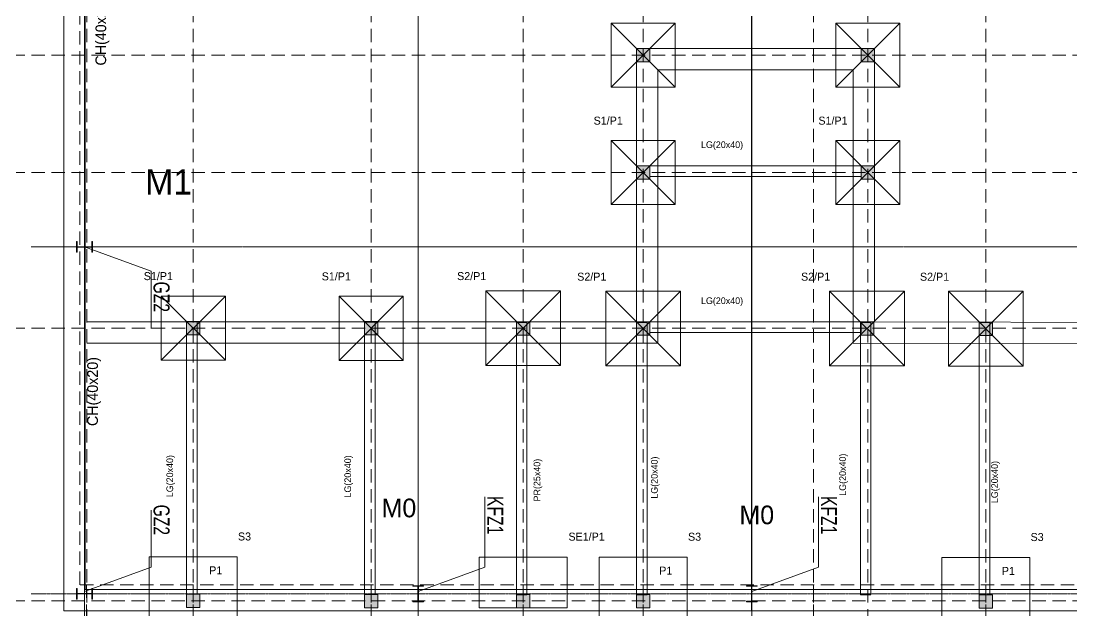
# Model space of a CAD drawing. Header units: millimetres. Extents: x 365175 to 2667127, y -330297 to -162108.
# Drawn here: x 436835 to 456523, y -253431 to -242376 of the extents above; entities that cross this region are included whole.
import ezdxf

# ---------------------------------------------------------------- set-up
doc = ezdxf.new("R2010")
doc.units = ezdxf.units.MM
doc.header["$MEASUREMENT"] = 0
for name, pattern in [('ACAD_ISO04W100', [60, 48, -6, 0, -6]), ('AXES', [50.8, 31.75, -6.35, 6.35, -6.35]), ('DASHED2', [375, 250, -125])]:
    doc.linetypes.add(name, pattern=pattern)
for name, color, linetype in [('Nouveau_0', 7, 'Continuous'), ('Nouveau_famsun', 7, 'Continuous'), ('Nouveau_STXT_XG_THIN', 7, 'Continuous')]:
    doc.layers.add(name, color=color, linetype=linetype)
doc.styles.add('STYLE_GENERE_1', font='')
doc.styles.add('STYLE_GENERE_4', font='')
doc.styles.get('STYLE_GENERE_1').set_extended_font_data('Tempus Sans ITC')
doc.styles.get('STYLE_GENERE_4').set_extended_font_data('Arial')
doc.dimstyles.new('STYLE_GENERE__1', dxfattribs={"dimtxt": 275, "dimasz": 0.010748, "dimexe": 0.18, "dimexo": 1000000.0, "dimgap": 0, "dimtad": 0, "dimlfac": 0.001, "dimzin": 0, "dimdsep": 46, "dimtxsty": 'STYLE_GENERE_1', "dimblk": 'ARROWHEAD_6', "dimblk1": 'ARROWHEAD_6', "dimblk2": 'ARROWHEAD_6', "dimcen": 0.09, "dimse1": 1, "dimse2": 1, "dimclrd": 7, "dimclre": 7, "dimclrt": 7, "dimazin": 0, "dimtfac": 1, "dimtdec": 4, "dimtmove": 0, "dimatfit": 3, "dimfxl": 0, "dimtolj": 1, "dimtzin": 0, "dimarcsym": 0})

# ---------------------------------------------------------------- blocks, each defined once
blk = doc.blocks.new('*D74')
at = {"layer": 'Nouveau_0', "color": 7, "linetype": 'Continuous', "lineweight": 5}
for p, q in [((436024, -250385), (436024, -248129)), ((436024, -248129), (436024, -248129)), ((436024, -253242), (436024, -250985)), ((436024, -253242), (436024, -253242)), ((436024, -253242), (436024, -253242))]:
    blk.add_line(p, q, dxfattribs=at)
at = {"layer": 'Nouveau_0', "color": 7, "lineweight": 5, "insert": (436161, -250985), "char_height": 275, "attachment_point": 7, "rotation": 90, "style": 'STYLE_GENERE_1'}
blk.add_mtext('\\A1;{\\pql;\\fTempus Sans ITC|b0|i0|c0|p82;5,11}', dxfattribs=at)
blk = doc.blocks.new('ARROWHEAD_6')
at = {"color": 0, "linetype": 'Continuous', "lineweight": 0}
for p, q in [((0, 0), (-1, 0)), ((-0.5, -0.5), (0.5, 0.5))]:
    blk.add_line(p, q, dxfattribs=at)
blk = doc.blocks.new('*D75')
at = {"layer": 'Nouveau_0', "color": 7, "linetype": 'Continuous', "lineweight": 5}
for p, q in [((436024, -246334), (436024, -245216)), ((436024, -245216), (436024, -245216)), ((436024, -248129), (436024, -247011)), ((436024, -248129), (436024, -248129))]:
    blk.add_line(p, q, dxfattribs=at)
at = {"layer": 'Nouveau_0', "color": 7, "lineweight": 5, "insert": (436161, -247011), "char_height": 275, "attachment_point": 7, "rotation": 90, "style": 'STYLE_GENERE_1'}
blk.add_mtext('\\A1;{\\pql;\\fTempus Sans ITC|b0|i0|c0|p82;2,91}', dxfattribs=at)
blk = doc.blocks.new('*D76')
at = {"layer": 'Nouveau_0', "color": 7, "linetype": 'Continuous', "lineweight": 5}
for p, q in [((436024, -243708), (436024, -243016)), ((436024, -243016), (436024, -243016)), ((436024, -243016), (436024, -243016)), ((436024, -245216), (436024, -244524)), ((436024, -245216), (436024, -245216))]:
    blk.add_line(p, q, dxfattribs=at)
at = {"layer": 'Nouveau_0', "color": 7, "lineweight": 5, "insert": (436161, -244524), "char_height": 275, "attachment_point": 7, "rotation": 90, "style": 'STYLE_GENERE_1'}
blk.add_mtext('\\A1;{\\pql;\\fTempus Sans ITC|b0|i0|c0|p82;2,20}', dxfattribs=at)

msp = doc.modelspace()

# ---------------------------------------------------------------- hatches: boundary and pattern name
at = {"layer": 'Nouveau_0', "linetype": 'Continuous', "lineweight": 5}
for points in [[(448365.553, -242890.571), (448365.553, -243140.571), (448615.553, -243140.571), (448615.553, -242890.571)], [(452575.553, -242890.571), (452575.553, -243140.571), (452825.553, -243140.571), (452825.553, -242890.571)], [(448365.553, -245090.571), (448365.553, -245340.571), (448615.553, -245340.571), (448615.553, -245090.571)], [(452575.553, -245090.571), (452575.553, -245340.571), (452825.553, -245340.571), (452825.553, -245090.571)], [(439938.175, -248003.894), (439938.175, -248253.894), (440188.175, -248253.894), (440188.175, -248003.894)], [(439938.175, -248003.894), (439938.175, -248253.894), (440188.175, -248253.894), (440188.175, -248003.894)], [(443271.33, -248008.965), (443271.33, -248258.965), (443521.33, -248258.965), (443521.33, -248008.965)], [(443271.33, -248008.965), (443271.33, -248258.965), (443521.33, -248258.965), (443521.33, -248008.965)], [(446116.023, -248014.597), (446116.023, -248264.597), (446366.023, -248264.597), (446366.023, -248014.597)], [(448365.701, -248014.597), (448365.701, -248264.597), (448615.701, -248264.597), (448615.701, -248014.597)], [(452558.779, -248014.597), (452558.779, -248264.597), (452808.779, -248264.597), (452808.779, -248014.597)], [(454786.327, -248015.948), (454786.327, -248265.948), (455036.327, -248265.948), (455036.327, -248015.948)], [(439935.074, -253116.922), (439935.074, -253366.922), (440185.074, -253366.922), (440185.074, -253116.922)], [(439935.074, -253116.922), (439935.074, -253366.922), (440185.074, -253366.922), (440185.074, -253116.922)], [(443268.229, -253121.993), (443268.229, -253371.993), (443518.229, -253371.993), (443518.229, -253121.993)], [(443268.229, -253121.993), (443268.229, -253371.993), (443518.229, -253371.993), (443518.229, -253121.993)], [(446116.052, -253121.993), (446116.052, -253371.993), (446366.052, -253371.993), (446366.052, -253121.993)], [(446116.052, -253121.993), (446116.052, -253371.993), (446366.052, -253371.993), (446366.052, -253121.993)], [(448365.729, -253121.993), (448365.729, -253371.993), (448615.729, -253371.993), (448615.729, -253121.993)], [(448365.729, -253121.993), (448365.729, -253371.993), (448615.729, -253371.993), (448615.729, -253121.993)], [(454783.226, -253128.125), (454783.226, -253378.125), (455033.226, -253378.125), (455033.226, -253128.125)]]:
    msp.add_hatch(color=7, dxfattribs=at).paths.add_polyline_path(points)

# ---------------------------------------------------------------- linework, layer by layer
at = {"layer": 'Nouveau_0', "color": 7, "linetype": 'ACAD_ISO04W100', "lineweight": 5}
for p, q in [((438025.201, -172107.704), (438025.201, -254107.704)), ((444275.201, -172107.704), (444275.201, -254107.704)), ((450525.201, -172107.704), (450525.201, -254107.704)), ((437025.201, -246607.704), (464025.201, -246607.704)), ((437025.201, -253107.704), (464025.201, -253107.704))]:
    msp.add_line(p, q, dxfattribs=at)
at = {"layer": 'Nouveau_0', "color": 7, "linetype": 'AXES', "lineweight": 5}
for p, q in [((438025.201, -172107.704), (438025.201, -254107.704)), ((444275.201, -172107.704), (444275.201, -254107.704)), ((450525.201, -172107.704), (450525.201, -254107.704)), ((437025.201, -246607.704), (464025.201, -246607.704))]:
    msp.add_line(p, q, dxfattribs=at)
at = {"layer": 'Nouveau_0', "color": 7, "linetype": 'Continuous', "lineweight": 5}
for p, q in [((438025.201, -246607.704), (439273.167, -247065.199)), ((439273.167, -247065.199), (439273.167, -248136.632)), ((445523.167, -252610.209), (445523.167, -251294.115)), ((451773.167, -252610.209), (451773.167, -251294.115)), ((439273.167, -252610.209), (439273.167, -251538.776)), ((438025.201, -253067.704), (439273.167, -252610.209)), ((444275.201, -253067.704), (445523.167, -252610.209)), ((450525.201, -253067.704), (451773.167, -252610.209))]:
    msp.add_line(p, q, dxfattribs=at)
at = {"layer": 'Nouveau_0', "color": 7, "linetype": 'DASHED2', "lineweight": 5}
msp.add_line((437025.201, -253107.704), (464025.201, -253107.704), dxfattribs=at)
at = {"layer": 'Nouveau_0', "color": 7, "linetype": 'Continuous', "lineweight": 20}
for points in [[(437635.186, -172777.6), (463400.174, -172777.6), (463400.174, -253430.571), (437635.186, -253430.571)], [(438035.186, -173177.6), (463000.174, -173177.6), (463000.174, -253030.571), (438035.186, -253030.571)], [(448365.553, -242890.571), (448615.553, -242890.571), (448615.553, -243140.571), (448365.553, -243140.571)], [(452575.553, -242890.571), (452825.553, -242890.571), (452825.553, -243140.571), (452575.553, -243140.571)], [(448365.553, -245090.571), (448615.553, -245090.571), (448615.553, -245340.571), (448365.553, -245340.571)], [(452575.553, -245090.571), (452825.553, -245090.571), (452825.553, -245340.571), (452575.553, -245340.571)], [(439938.175, -248003.894), (440188.175, -248003.894), (440188.175, -248253.894), (439938.175, -248253.894)], [(439938.175, -248003.894), (440188.175, -248003.894), (440188.175, -248253.894), (439938.175, -248253.894)], [(439938.175, -248014.597), (440135.12, -248014.597), (440135.12, -253116.922), (439938.175, -253116.922)], [(443271.33, -248008.965), (443521.33, -248008.965), (443521.33, -248258.965), (443271.33, -248258.965)], [(443271.33, -248008.965), (443521.33, -248008.965), (443521.33, -248258.965), (443271.33, -248258.965)], [(443271.33, -248019.668), (443468.275, -248019.668), (443468.275, -253121.993), (443271.33, -253121.993)], [(446116.023, -248014.597), (446366.023, -248014.597), (446366.023, -248264.597), (446116.023, -248264.597)], [(446116.023, -248025.3), (446312.969, -248025.3), (446312.969, -253127.625), (446116.023, -253127.625)], [(448365.701, -248014.597), (448615.701, -248014.597), (448615.701, -248264.597), (448365.701, -248264.597)], [(448365.701, -248025.3), (448562.646, -248025.3), (448562.646, -253127.625), (448365.701, -253127.625)], [(452558.779, -248014.597), (452808.779, -248014.597), (452808.779, -248264.597), (452558.779, -248264.597)], [(452558.779, -248025.3), (452755.725, -248025.3), (452755.725, -253127.625), (452558.779, -253127.625)], [(454786.327, -248015.948), (455036.327, -248015.948), (455036.327, -248265.948), (454786.327, -248265.948)], [(454786.327, -248026.651), (454983.273, -248026.651), (454983.273, -253128.976), (454786.327, -253128.976)], [(439234.886, -252416.922), (440884.886, -252416.922), (440884.886, -254380.571), (439234.886, -254380.571)], [(445415.64, -252421.993), (447065.64, -252421.993), (447065.64, -253371.993), (445415.64, -253371.993)], [(447665.54, -252421.993), (449315.54, -252421.993), (449315.54, -254385.642), (447665.54, -254385.642)], [(454083.037, -252428.125), (455733.037, -252428.125), (455733.037, -254391.775), (454083.037, -254391.775)], [(439935.074, -253116.922), (440185.074, -253116.922), (440185.074, -253366.922), (439935.074, -253366.922)], [(439935.074, -253116.922), (440185.074, -253116.922), (440185.074, -253366.922), (439935.074, -253366.922)], [(443268.229, -253121.993), (443518.229, -253121.993), (443518.229, -253371.993), (443268.229, -253371.993)], [(443268.229, -253121.993), (443518.229, -253121.993), (443518.229, -253371.993), (443268.229, -253371.993)], [(446116.052, -253121.993), (446366.052, -253121.993), (446366.052, -253371.993), (446116.052, -253371.993)], [(448365.729, -253121.993), (448615.729, -253121.993), (448615.729, -253371.993), (448365.729, -253371.993)], [(454783.226, -253128.125), (455033.226, -253128.125), (455033.226, -253378.125), (454783.226, -253378.125)]]:
    msp.add_lwpolyline(points, close=True, dxfattribs=at)
at = {"layer": 'Nouveau_0', "color": 7, "linetype": 'DASHED2', "lineweight": 20}
msp.add_lwpolyline([(381575.201, -172957.704), (462940.553, -172957.704), (462940.553, -252942.704), (437940.061, -252942.704), (437940.061, -187972.705), (410675.553, -187972.705), (404275.553, -187957.704), (404275.553, -230945.203), (414074.561, -230962.703), (414089.561, -258972.705), (381590.553, -258972.705)], close=True, dxfattribs=at)
for points in [[(438065.296, -241773.759), (438065.296, -264761.344)], [(440060.12, -241773.759), (440060.12, -264776.344)], [(443393.287, -241773.759), (443393.287, -264761.344)], [(446241.11, -241773.759), (446241.11, -264761.344)], [(448490.787, -241773.759), (448490.787, -264761.344)], [(451678.287, -241773.759), (451678.287, -264761.344)], [(452700.787, -241773.759), (452700.787, -264761.344)], [(454908.287, -241773.759), (454908.287, -264761.344)], [(464655.079, -243015.571), (435345.898, -243015.571)], [(464655.079, -245215.571), (435345.898, -245215.571)], [(464658.369, -248128.893), (435349.187, -248128.893)], [(438065.061, -252936.965), (438065.061, -264776.344)], [(440059.886, -252936.965), (440059.886, -264776.344)], [(443393.053, -252936.965), (443393.053, -264776.344)], [(446240.875, -252936.965), (446240.875, -264776.344)], [(448490.553, -252936.965), (448490.553, -264776.344)], [(451678.053, -252936.965), (451678.053, -264776.344)], [(454908.053, -252936.965), (454908.053, -264776.344)], [(464655.268, -253241.922), (435346.087, -253241.922)]]:
    msp.add_lwpolyline(points, dxfattribs=at)
at = {"layer": 'Nouveau_0', "color": 7, "linetype": 'Continuous', "lineweight": 20}
for points in [[(447890.56, -242415.799), (449090.56, -242415.799), (449090.56, -243615.799), (447890.56, -243615.799), (447890.56, -242415.799), (449090.56, -243615.799), (447890.56, -243615.799), (449090.56, -242415.799)], [(452100.56, -242415.799), (453300.56, -242415.799), (453300.56, -243615.799), (452100.56, -243615.799), (452100.56, -242415.799), (453300.56, -243615.799), (452100.56, -243615.799), (453300.56, -242415.799)], [(448365.553, -242890.571), (448365.553, -248014.597), (438065.296, -248014.597)], [(448365.553, -242890.571), (452825.553, -242890.571), (452825.553, -248014.597), (463025.201, -248035.586)], [(448765.553, -243290.571), (448765.553, -248414.597), (438065.296, -248414.597)], [(448765.553, -243290.571), (452425.553, -243290.571), (452425.553, -248413.775), (463024.378, -248435.586)], [(447890.325, -244615.799), (449090.325, -244615.799), (449090.325, -245815.799), (447890.325, -245815.799), (447890.325, -244615.799), (449090.325, -245815.799), (447890.325, -245815.799), (449090.325, -244615.799)], [(452100.56, -244615.799), (453300.56, -244615.799), (453300.56, -245815.799), (452100.56, -245815.799), (452100.56, -244615.799), (453300.56, -245815.799), (452100.56, -245815.799), (453300.56, -244615.799)], [(448615.553, -245090.571), (452575.553, -245090.571), (452575.553, -245290.571), (448615.553, -245290.571)], [(445541.11, -247428.893), (446941.11, -247428.893), (446941.11, -248828.893), (445541.11, -248828.893), (445541.11, -247428.893), (446941.11, -248828.893), (445541.11, -248828.893), (446941.11, -247428.893)], [(447790.707, -247439.594), (449190.707, -247439.594), (449190.707, -248839.594), (447790.707, -248839.594), (447790.707, -247439.594), (449190.707, -248839.594), (447790.707, -248839.594), (449190.707, -247439.594)], [(451983.779, -247439.597), (453383.779, -247439.597), (453383.779, -248839.597), (451983.779, -248839.597), (451983.779, -247439.597), (453383.779, -248839.597), (451983.779, -248839.597), (453383.779, -247439.597)], [(454211.327, -247440.948), (455611.327, -247440.948), (455611.327, -248840.948), (454211.327, -248840.948), (454211.327, -247440.948), (455611.327, -248840.948), (454211.327, -248840.948), (455611.327, -247440.948)], [(439462.947, -247529.121), (440662.947, -247529.121), (440662.947, -248729.121), (439462.947, -248729.121), (439462.947, -247529.121), (440662.947, -248729.121), (439462.947, -248729.121), (440662.947, -247529.121)], [(442796.097, -247534.196), (443996.097, -247534.196), (443996.097, -248734.196), (442796.097, -248734.196), (442796.097, -247534.196), (443996.097, -248734.196), (442796.097, -248734.196), (443996.097, -247534.196)], [(448615.553, -248014.597), (452575.553, -248014.597), (452575.553, -248214.597), (448615.553, -248214.597)]]:
    msp.add_lwpolyline(points, dxfattribs=at)
at = {"layer": 'Nouveau_famsun', "color": 7, "linetype": 'Continuous', "lineweight": 5}
msp.add_line((450517.68, -172777.6), (450517.68, -253430.571), dxfattribs=at)
at = {"layer": 'Nouveau_famsun', "color": 7, "linetype": 'Continuous', "lineweight": 20}
msp.add_lwpolyline([(463400.174, -172777.6), (463400.174, -253430.571), (437635.186, -253430.571), (437635.186, -172777.6)], close=True, dxfattribs=at)
at = {"layer": 'Nouveau_STXT_XG_THIN', "color": 7, "linetype": 'Continuous', "lineweight": 20}
for points in [[(438175.201, -246707.704), (438175.201, -246507.704), (438164.501, -246507.704), (438164.501, -246604.154), (437885.901, -246604.154), (437885.901, -246507.704), (437875.201, -246507.704), (437875.201, -246707.704), (437885.901, -246707.704), (437885.901, -246611.254), (438164.501, -246611.254), (438164.501, -246707.704)], [(438175.201, -246707.704), (438175.201, -246507.704), (438164.501, -246507.704), (438164.501, -246604.154), (437885.901, -246604.154), (437885.901, -246507.704), (437875.201, -246507.704), (437875.201, -246707.704), (437885.901, -246707.704), (437885.901, -246611.254), (438164.501, -246611.254), (438164.501, -246707.704)], [(444375.201, -252957.704), (444175.201, -252957.704), (444175.201, -252968.404), (444271.651, -252968.404), (444271.651, -253247.004), (444175.201, -253247.004), (444175.201, -253257.704), (444375.201, -253257.704), (444375.201, -253247.004), (444278.751, -253247.004), (444278.751, -252968.404), (444375.201, -252968.404)], [(444375.201, -252957.704), (444175.201, -252957.704), (444175.201, -252968.404), (444271.651, -252968.404), (444271.651, -253247.004), (444175.201, -253247.004), (444175.201, -253257.704), (444375.201, -253257.704), (444375.201, -253247.004), (444278.751, -253247.004), (444278.751, -252968.404), (444375.201, -252968.404)], [(450625.201, -252957.704), (450425.201, -252957.704), (450425.201, -252968.404), (450521.651, -252968.404), (450521.651, -253247.004), (450425.201, -253247.004), (450425.201, -253257.704), (450625.201, -253257.704), (450625.201, -253247.004), (450528.751, -253247.004), (450528.751, -252968.404), (450625.201, -252968.404)], [(450625.201, -252957.704), (450425.201, -252957.704), (450425.201, -252968.404), (450521.651, -252968.404), (450521.651, -253247.004), (450425.201, -253247.004), (450425.201, -253257.704), (450625.201, -253257.704), (450625.201, -253247.004), (450528.751, -253247.004), (450528.751, -252968.404), (450625.201, -252968.404)], [(438175.201, -253207.704), (438175.201, -253007.704), (438164.501, -253007.704), (438164.501, -253104.154), (437885.901, -253104.154), (437885.901, -253007.704), (437875.201, -253007.704), (437875.201, -253207.704), (437885.901, -253207.704), (437885.901, -253111.254), (438164.501, -253111.254), (438164.501, -253207.704)], [(438175.201, -253207.704), (438175.201, -253007.704), (438164.501, -253007.704), (438164.501, -253104.154), (437885.901, -253104.154), (437885.901, -253007.704), (437875.201, -253007.704), (437875.201, -253207.704), (437885.901, -253207.704), (437885.901, -253111.254), (438164.501, -253111.254), (438164.501, -253207.704)]]:
    msp.add_lwpolyline(points, close=True, dxfattribs=at)

# ---------------------------------------------------------------- texts
at = {"layer": 'Nouveau_0', "color": 7, "linetype": 'Continuous', "lineweight": 5}
for s, insert, char_height, attachment_point, rotation, style in [('\\A1;{\\pqr;\\fTempus Sans ITC|b0|i0|c0|p82;CH(40x20)}', (438230.03, -241918.125), 200, 3, 89.999973, 'STYLE_GENERE_1'), ('\\A1;{\\W0.700000x;\\pql;\\fArial|b0|i0|c0|p38;GZ2}', (439313.775, -247257.993), 300, 7, 270, 'STYLE_GENERE_4'), ('\\A1;{\\pqr;\\fTempus Sans ITC|b0|i0|c0|p82;CH(40x20)}', (438075.338, -248672.135), 200, 3, 89.999973, 'STYLE_GENERE_1'), ('\\A1;{\\pql;\\fTempus Sans ITC|b0|i0|c0|p82;LG(20x40)}', (439559.845, -251299.074), 125, 1, 90, 'STYLE_GENERE_1'), ('\\A1;{\\pql;\\fTempus Sans ITC|b0|i0|c0|p82;LG(20x40)}', (442893, -251304.146), 125, 1, 90, 'STYLE_GENERE_1'), ('\\A1;{\\pql;\\fTempus Sans ITC|b0|i0|c0|p82;PR(25x40)}', (446439.262, -251377.79), 125, 1, 90, 'STYLE_GENERE_1'), ('\\A1;{\\pql;\\fTempus Sans ITC|b0|i0|c0|p82;LG(20x40)}', (448638.307, -251326.305), 125, 1, 90, 'STYLE_GENERE_1'), ('\\A1;{\\pql;\\fTempus Sans ITC|b0|i0|c0|p82;LG(20x40)}', (452163.502, -251271.588), 125, 1, 90, 'STYLE_GENERE_1'), ('\\A1;{\\pql;\\fTempus Sans ITC|b0|i0|c0|p82;LG(20x40)}', (455010.614, -251409.543), 125, 1, 90, 'STYLE_GENERE_1'), ('\\A1;{\\W0.700000x;\\pql;\\fArial|b0|i0|c0|p38;KFZ1}', (445568.712, -251277.415), 300, 7, 270, 'STYLE_GENERE_4'), ('\\A1;{\\W0.700000x;\\pql;\\fArial|b0|i0|c0|p38;KFZ1}', (451818.712, -251277.415), 300, 7, 270, 'STYLE_GENERE_4'), ('\\A1;{\\W0.700000x;\\pql;\\fArial|b0|i0|c0|p38;GZ2}', (439313.775, -251437.415), 300, 7, 270, 'STYLE_GENERE_4')]:
    msp.add_mtext(s, dxfattribs=dict(at, insert=insert, char_height=char_height, attachment_point=attachment_point, rotation=rotation, style=style))
at = {"layer": 'Nouveau_0', "color": 7, "linetype": 'Continuous', "lineweight": 5, "style": 'STYLE_GENERE_1'}
for s, insert, char_height, attachment_point in [('\\A1;{\\pqr;\\fTempus Sans ITC|b0|i0|c0|p82;S1/P1}', (448108.31, -244167.422), 150, 3), ('\\A1;{\\pqr;\\fTempus Sans ITC|b0|i0|c0|p82;S1/P1}', (452318.545, -244167.422), 150, 3), ('\\A1;{\\pql;\\fTempus Sans ITC|b0|i0|c0|p82;LG(20x40)}', (449572.651, -244630.669), 125, 1), ('\\A1;{\\pql;\\fTempus Sans ITC|b0|i0|c0|p82;M1}', (439162.014, -245154.313), 472.97405, 1), ('\\A1;{\\pqr;\\fTempus Sans ITC|b0|i0|c0|p82;S1/P1}', (439680.932, -247080.744), 150, 3), ('\\A1;{\\pqr;\\fTempus Sans ITC|b0|i0|c0|p82;S1/P1}', (443014.082, -247085.819), 150, 3), ('\\A1;{\\pqr;\\fTempus Sans ITC|b0|i0|c0|p82;S2/P1}', (445551.339, -247080.51), 150, 3), ('\\A1;{\\pqr;\\fTempus Sans ITC|b0|i0|c0|p82;S2/P1}', (447800.936, -247091.21), 150, 3), ('\\A1;{\\pqr;\\fTempus Sans ITC|b0|i0|c0|p82;S2/P1}', (451994.009, -247091.213), 150, 3), ('\\A1;{\\pqr;\\fTempus Sans ITC|b0|i0|c0|p82;S2/P1}', (454221.557, -247092.564), 150, 3), ('\\A1;{\\pql;\\fTempus Sans ITC|b0|i0|c0|p82;LG(20x40)}', (449572.651, -247554.695), 125, 1), ('\\A1;{\\pql;\\fTempus Sans ITC|b0|i0|c0|p82;M0}', (443589.512, -251325.07), 350, 1), ('\\A1;{\\pql;\\fTempus Sans ITC|b0|i0|c0|p82;M0}', (450293.195, -251455.267), 350, 1), ('\\A1;{\\pqr;\\fTempus Sans ITC|b0|i0|c0|p82;S3 }', (441144.44, -251959.217), 150, 3), ('\\A1;{\\pqr;\\fTempus Sans ITC|b0|i0|c0|p82;SE1/P1}', (447770.269, -251962.161), 150, 3), ('\\A1;{\\pqr;\\fTempus Sans ITC|b0|i0|c0|p82;S3 }', (449575.095, -251964.288), 150, 3), ('\\A1;{\\pqr;\\fTempus Sans ITC|b0|i0|c0|p82;S3 }', (455992.591, -251970.42), 150, 3), ('\\A1;{\\pqr;\\fTempus Sans ITC|b0|i0|c0|p82;P1}', (440606.193, -252594.009), 150, 3), ('\\A1;{\\pqr;\\fTempus Sans ITC|b0|i0|c0|p82;P1}', (449036.848, -252599.08), 150, 3), ('\\A1;{\\pqr;\\fTempus Sans ITC|b0|i0|c0|p82;P1}', (455454.344, -252605.212), 150, 3)]:
    msp.add_mtext(s, dxfattribs=dict(at, insert=insert, char_height=char_height, attachment_point=attachment_point))

# ---------------------------------------------------------------- dimensions: what is measured, and where the dimension line sits
at = {"layer": 'Nouveau_0', "color": 7, "linetype": 'Continuous', "lineweight": 5}
for base, p1, p2, picture, middle in [((436023.594, -243015.571), (440059.886, -245215.571), (444808.136, -243015.571), '*D76', (436023.594, -244166.395)), ((436023.594, -245215.571), (437925.998, -248128.893), (440059.886, -245215.571), '*D75', (436023.594, -246653.724)), ((436023.594, -248128.893), (437939.714, -253241.922), (437925.998, -248128.893), '*D74', (436023.594, -250628.231))]:
    dim = msp.add_linear_dim(base=base, p1=p1, p2=p2, angle=90, dimstyle='STYLE_GENERE__1', dxfattribs=at)
    dim.commit()
    dim.dimension.update_dxf_attribs({"geometry": picture, "text_midpoint": middle, "dimtype": 160, "text_rotation": 90})

doc.saveas('drawing.dxf')
